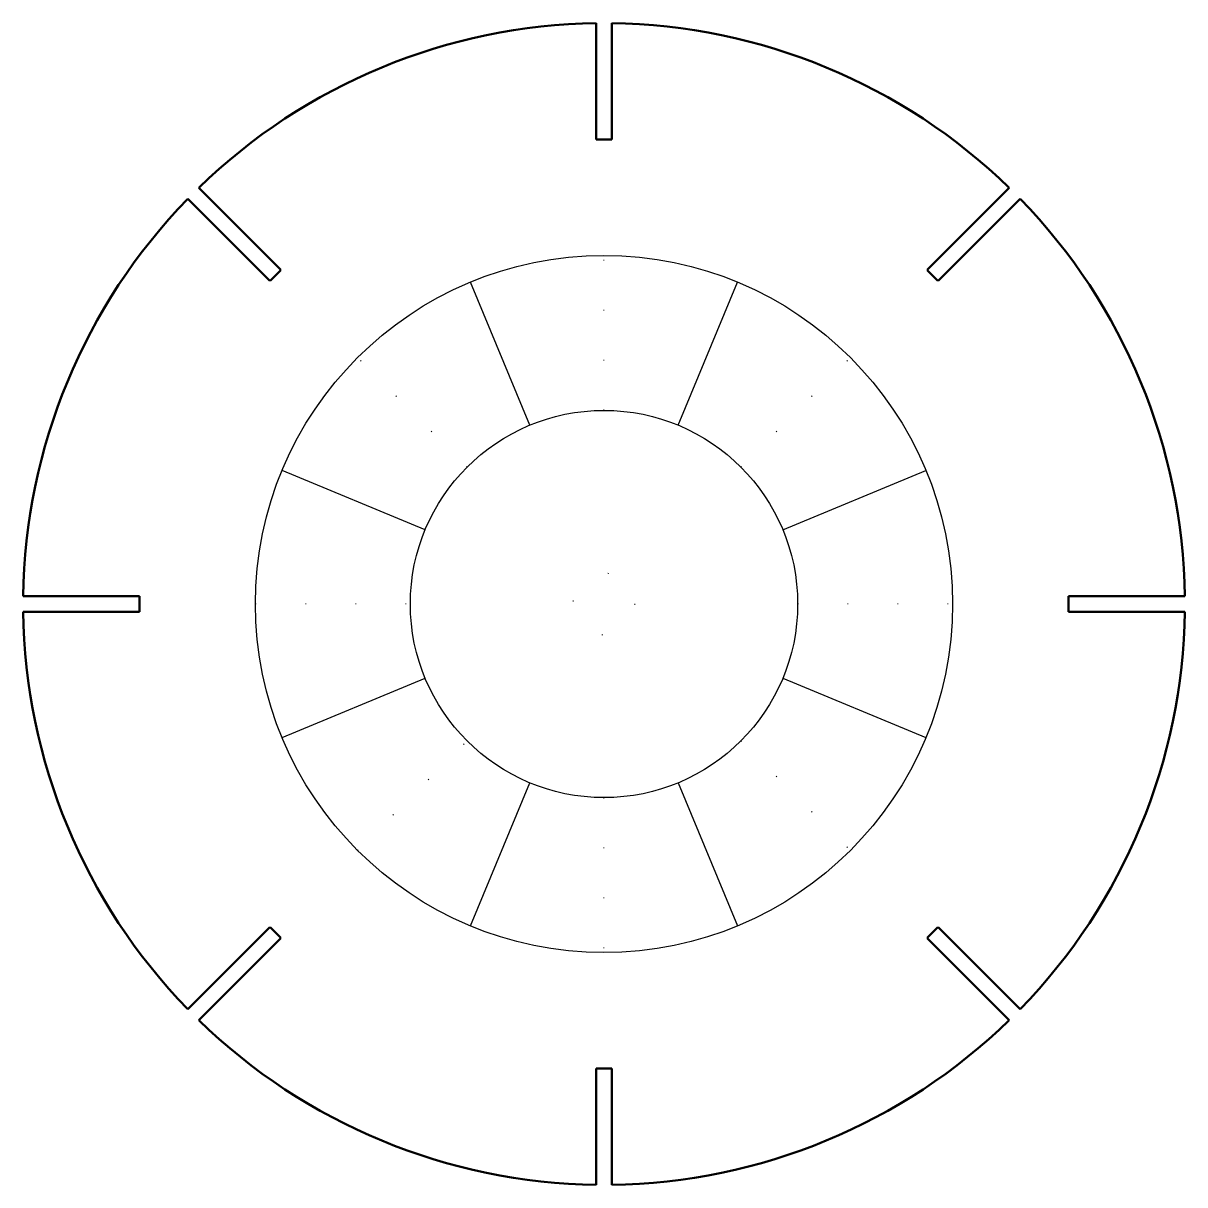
# Model space of a CAD drawing. Header units: millimetres. Extents: x -75 to 75, y -75 to 75.
import ezdxf

# ---------------------------------------------------------------- set-up
doc = ezdxf.new("R2010")
doc.units = ezdxf.units.MM
doc.linetypes.add('DOT', pattern=[6.35, 0, -6.35])
doc.layers.get('0').update_dxf_attribs({"lineweight": 50, "true_color": 0xffffff})
doc.layers.add('Omejitve', color=252, linetype='Continuous', lineweight=25, true_color=0xa0a0a4)
doc.layers.add('Pomozne', color=7, linetype='DOT', lineweight=5, true_color=0x000000)

msp = doc.modelspace()

# ---------------------------------------------------------------- linework, layer by layer
for p, q in [((-1, 74.99), (-1, 59.99)), ((1, 59.99), (1, 74.99)), ((-41.71, 43.13), (-52.32, 53.74)), ((52.32, 53.74), (41.71, 43.13)), ((-53.74, 52.32), (-43.13, 41.71)), ((43.13, 41.71), (53.74, 52.32)), ((-59.99, 1), (-74.99, 1)), ((74.99, 1), (59.99, 1)), ((-74.99, -1), (-59.99, -1)), ((59.99, -1), (74.99, -1)), ((-43.13, -41.71), (-53.74, -52.32)), ((53.74, -52.32), (43.13, -41.71)), ((-52.32, -53.74), (-41.71, -43.13)), ((41.71, -43.13), (52.32, -53.74)), ((-1, -59.99), (-1, -74.99)), ((1, -74.99), (1, -59.99))]:
    msp.add_line(p, q)
for radius, start, end in [(75, 90.764, 134.236), (75, 45.764, 89.236), (60, 89.045, 90.955), (75, 135.764, 179.236), (75, 0.764, 44.236), (60, 134.045, 135.955), (60, 134.045, 135.955), (60, 44.045, 45.955), (60, 179.045, 180.955), (60, 359.045, 0.955), (75, 180.764, 224.236), (75, 315.764, 359.236), (60, 224.045, 225.955), (60, 314.045, 315.955), (75, 225.764, 269.236), (75, 270.764, 314.236), (60, 269.045, 270.955)]:
    msp.add_arc((0, 0), radius, start, end)
at = {"layer": 'Omejitve'}
for p, q in [((-9.57, 23.1), (-17.22, 41.57)), ((9.57, 23.1), (17.22, 41.57)), ((-23.1, 9.57), (-41.57, 17.22)), ((23.1, 9.57), (41.57, 17.22)), ((-41.57, -17.22), (-23.1, -9.57)), ((23.1, -9.57), (41.57, -17.22)), ((-17.22, -41.57), (-9.57, -23.1)), ((9.57, -23.1), (17.22, -41.57))]:
    msp.add_line(p, q, dxfattribs=at)
for radius in [45, 25]:
    msp.add_circle((0, 0), radius, dxfattribs=at)
at = {"layer": 'Pomozne'}
for p, q in [((0, 25), (0, 45)), ((-17.68, 17.68), (-31.82, 31.82)), ((17.68, 17.68), (31.82, 31.82)), ((-45, 0), (-25, 0)), ((25, 0), (45, 0)), ((-31.82, -31.82), (-17.68, -17.68)), ((17.68, -17.68), (31.82, -31.82)), ((0, -25), (0, -45))]:
    msp.add_line(p, q, dxfattribs=at)
msp.add_circle((0, 0), 4, dxfattribs=at)

doc.saveas('drawing.dxf')
